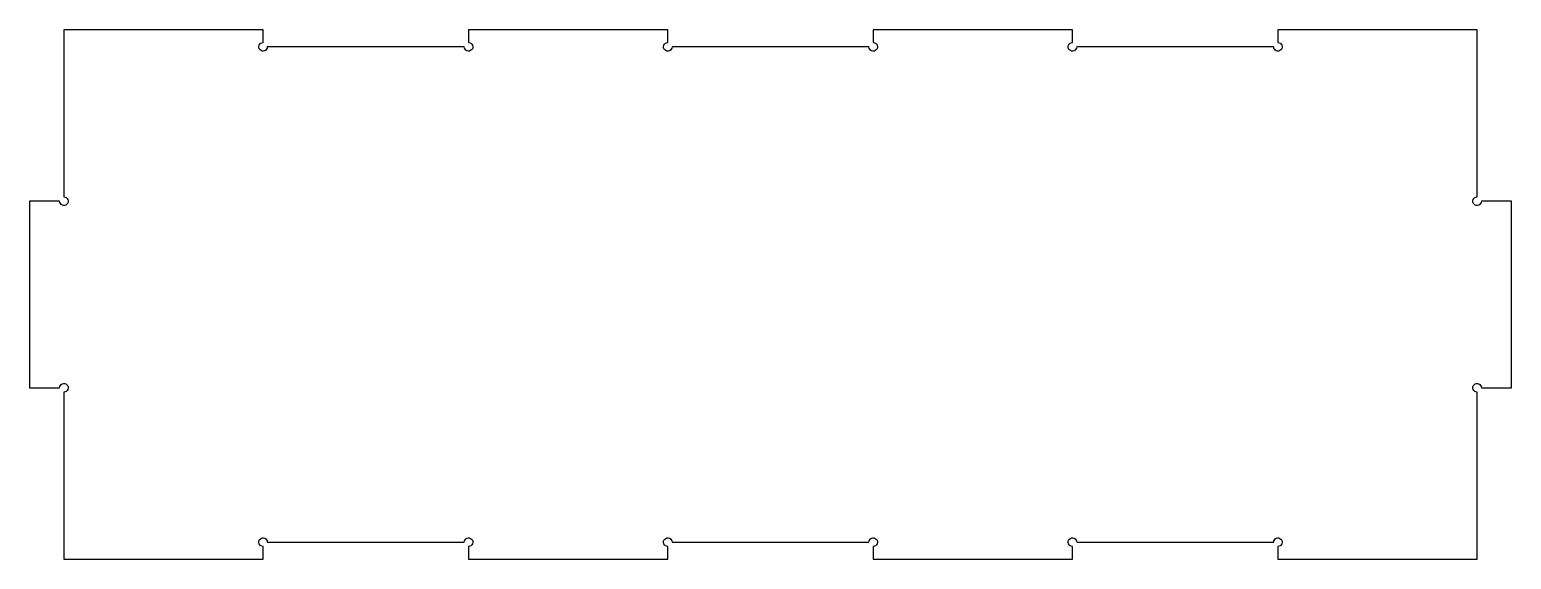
# Model space of a CAD drawing. Header units: millimetres. Extents: x -173 to 173, y -62 to 62.
import ezdxf

# ---------------------------------------------------------------- set-up
doc = ezdxf.new("R2010")
doc.units = ezdxf.units.MM

msp = doc.modelspace()

# ---------------------------------------------------------------- linework, layer by layer
msp.add_lwpolyline([(165, 22.75), (165, 61.75), (118.5, 61.75), (118.5, 58.75, -2.414214), (117.5, 57.75), (71.5, 57.75, -2.414214), (70.5, 58.75), (70.5, 61.75), (24, 61.75), (24, 58.75, -2.414214), (23, 57.75), (-23, 57.75, -2.414214), (-24, 58.75), (-24, 61.75), (-70.5, 61.75), (-70.5, 58.75, -2.414214), (-71.5, 57.75), (-117.5, 57.75, -2.414214), (-118.5, 58.75), (-118.5, 61.75), (-165, 61.75), (-165, 22.75, -2.414214), (-166, 21.75), (-173, 21.75), (-173, -21.75), (-166, -21.75, -2.414214), (-165, -22.75), (-165, -61.75), (-118.5, -61.75), (-118.5, -58.75, -2.414214), (-117.5, -57.75), (-71.5, -57.75, -2.414214), (-70.5, -58.75), (-70.5, -61.75), (-24, -61.75), (-24, -58.75, -2.414214), (-23, -57.75), (23, -57.75, -2.414214), (24, -58.75), (24, -61.75), (70.5, -61.75), (70.5, -58.75, -2.414214), (71.5, -57.75), (117.5, -57.75, -2.414214), (118.5, -58.75), (118.5, -61.75), (165, -61.75), (165, -22.75, -2.414214), (166, -21.75), (173, -21.75), (173, 21.75), (166, 21.75, -2.414214)], format="xyb", close=True)

doc.saveas('drawing.dxf')
